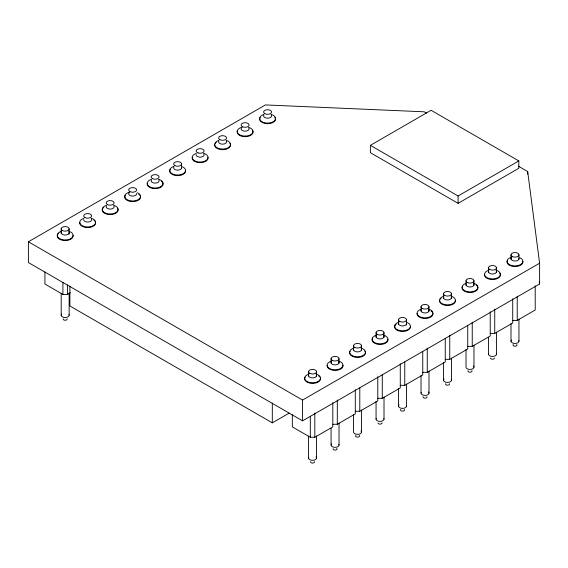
<?xml version="1.0" encoding="UTF-8"?>
<svg xmlns="http://www.w3.org/2000/svg" width="568" height="568" viewBox="0 0 568 568"><rect width="100%" height="100%" fill="white"/><g stroke="black" fill="none" stroke-linecap="round" stroke-linejoin="round"><path stroke-width="0.85" d="M518.485 166.225L527.679 171.529L539.6 263.204L539.6 283.979L302.552 420.838L28.4 262.551L28.4 241.776L265.448 104.924L424.225 111.804L426.525 113.131M44.929 271.923L44.929 284.043L62.92 294.43L67.422 294.43L70.418 292.697M370.379 145.344L431.105 110.284L518.818 160.922L518.818 168.27L458.092 203.33L370.379 152.693L370.379 145.344L458.092 195.981L518.818 160.922M28.4 241.776L302.552 400.057L539.6 263.204M69.892 286.08L69.892 305.989L272.306 422.848L289.197 413.099M292.321 414.754L292.321 426.873L310.313 437.261L314.814 437.261L332.805 426.873L332.805 402.634M332.805 424.275L337.3 424.275L355.291 413.887L355.291 389.648M355.291 411.289L359.792 411.289L377.784 400.901L377.784 376.669M377.784 398.31L382.278 398.31L400.277 387.923L400.277 363.683M400.277 385.324L404.771 385.324L422.762 374.937L422.762 351.564M422.762 372.338L427.264 372.338L445.255 361.951L445.255 338.578M445.255 359.352L449.75 359.352L467.741 348.965L467.741 325.592M467.741 346.366L472.242 346.366L490.234 335.979L490.234 311.74M490.234 333.388L494.735 333.388L512.726 322.993L512.726 298.761M512.726 320.402L517.221 320.402L535.212 310.014L535.212 285.775M539.259 281.359L539.6 283.979M527.679 171.529L527.679 174.127M518.946 254.84L518.946 259.242M518.946 319.152L518.946 341.176M517.221 296.162L517.221 320.402M510.994 254.84L510.994 259.242M510.994 323.554L510.994 341.176M496.46 267.826L496.46 272.228M496.46 332.138L496.46 354.162M494.735 309.148L494.735 333.388M488.508 267.826L488.508 272.228M488.508 337.42L488.508 354.162M473.968 280.812L473.968 285.214M473.968 345.117L473.968 367.141M472.242 322.134L472.242 346.366M466.016 280.812L466.016 285.214M466.016 349.526L466.016 367.141A3.976 2.293 0 0 0 471.021 369.363A3.976 2.293 0 0 0 473.435 365.998M458.092 195.981L458.092 203.33M451.482 293.791L451.482 298.2M451.482 358.103L451.482 380.127M449.75 335.113L449.75 359.352M443.53 293.791L443.53 298.2M443.53 362.512L443.53 380.127M428.989 306.777L428.989 311.186M428.989 371.089L428.989 393.113M427.264 348.099L427.264 372.338M421.037 306.777L421.037 311.186M421.037 375.491L421.037 393.113M406.496 319.763L406.496 325.045M406.496 384.075L406.496 406.099M404.771 361.951L404.771 385.324M398.544 319.763L398.544 324.165M398.544 388.476L398.544 406.099M384.011 332.749L384.011 337.151M384.011 397.06L384.011 419.085M382.278 374.937L382.278 398.31M376.059 332.749L376.059 337.151M376.059 401.462L376.059 419.085M361.518 345.734L361.518 350.136M361.518 410.046L361.518 432.07M359.792 387.916L359.792 411.289M353.566 345.734L353.566 350.136M353.566 414.448L353.566 432.07A3.976 2.293 0 0 0 358.571 434.286A3.976 2.293 0 0 0 360.985 430.92M339.025 358.713L339.025 363.122M339.025 423.025L339.025 445.049M337.3 400.035L337.3 424.275M331.08 358.713L331.08 363.122M331.08 428.315L331.08 445.049M316.539 371.699L316.539 376.108M316.539 436.011L316.539 458.035M314.814 413.021L314.814 437.261M310.313 416.486L310.313 437.261M308.587 371.699L308.587 376.108M308.587 436.011L308.587 458.035M302.552 400.057L302.552 420.838M272.306 402.939L272.306 422.848M181.597 163.946L181.597 168.355M69.147 228.869L69.147 234.158M69.147 293.18L69.147 315.204M67.422 284.909L67.422 294.43M62.92 282.31L62.92 294.43M61.195 228.869L61.195 233.278M61.195 293.18L61.195 315.204M519.727 257.638A7.952 4.594 0 0 1 520.593 264.567A7.952 4.594 0 0 1 508.587 264.056A7.952 4.594 0 0 1 511.207 257.276M518.911 258.39A3.976 2.293 0 0 1 514.509 261.003A3.976 2.293 0 0 1 511.278 257.872M522.844 261.308A7.952 4.594 0 0 1 514.04 266.527A7.952 4.594 0 0 1 507.586 260.272M496.056 270.205A7.952 4.594 0 0 1 498.718 277.156A7.952 4.594 0 0 1 486.385 277.248A7.952 4.594 0 0 1 488.714 270.261M496.134 270.801A3.976 2.293 0 0 1 492.534 274.003A3.976 2.293 0 0 1 488.792 270.858M499.79 273.137A7.952 4.594 0 0 1 493.627 279.499A7.952 4.594 0 0 1 484.589 274.415M473.57 283.191A7.952 4.594 0 0 1 476.225 290.141A7.952 4.594 0 0 1 463.9 290.234A7.952 4.594 0 0 1 466.229 283.247M473.648 283.787A3.976 2.293 0 0 1 470.567 286.961A3.976 2.293 0 0 1 466.044 284.426M476.232 285.093A7.952 4.594 0 0 1 471.135 292.477A7.952 4.594 0 0 1 462.608 286.236M451.077 296.169A7.952 4.594 0 0 1 453.733 303.12A7.952 4.594 0 0 1 441.407 303.22A7.952 4.594 0 0 1 443.736 296.226M451.155 296.766A3.976 2.293 0 0 1 447.556 299.968A3.976 2.293 0 0 1 443.807 296.83M455.373 300.259A7.952 4.594 0 0 1 447.612 305.513A7.952 4.594 0 0 1 439.604 300.387M440.115 299.222A7.952 4.594 0 0 1 441.13 298.179M428.584 309.155A7.952 4.594 0 0 1 431.247 316.106A7.952 4.594 0 0 1 418.914 316.206A7.952 4.594 0 0 1 421.25 309.212M428.662 309.752A3.976 2.293 0 0 1 425.588 312.933A3.976 2.293 0 0 1 421.065 310.391M432.88 313.245A7.952 4.594 0 0 1 425.12 318.499A7.952 4.594 0 0 1 417.118 313.373M431.254 311.065A7.952 4.594 0 0 1 432.319 312.095M407.277 322.56A7.952 4.594 0 0 1 408.136 329.49A7.952 4.594 0 0 1 396.137 328.978A7.952 4.594 0 0 1 398.757 322.198M406.454 323.313A3.976 2.293 0 0 1 402.059 325.925A3.976 2.293 0 0 1 398.828 322.794M410.394 326.231A7.952 4.594 0 0 1 400.568 331.343A7.952 4.594 0 0 1 396.152 324.143M383.606 335.127A7.952 4.594 0 0 1 386.268 342.078A7.952 4.594 0 0 1 373.936 342.17A7.952 4.594 0 0 1 376.264 335.184M383.684 335.724A3.976 2.293 0 0 1 380.084 338.926A3.976 2.293 0 0 1 376.343 335.78M387.901 339.217A7.952 4.594 0 0 1 379.105 344.435A7.952 4.594 0 0 1 372.644 338.18M361.113 348.113A7.952 4.594 0 0 1 363.776 355.064A7.952 4.594 0 0 1 351.443 355.156A7.952 4.594 0 0 1 353.779 348.17M361.191 348.709A3.976 2.293 0 0 1 358.117 351.883A3.976 2.293 0 0 1 353.594 349.348M364.848 351.045A7.952 4.594 0 0 1 357.648 357.45A7.952 4.594 0 0 1 350.158 351.159M338.627 361.092A7.952 4.594 0 0 1 341.283 368.05A7.952 4.594 0 0 1 328.957 368.142A7.952 4.594 0 0 1 331.286 361.156M338.705 361.688A3.976 2.293 0 0 1 335.106 364.897A3.976 2.293 0 0 1 331.357 361.752M342.923 365.181A7.952 4.594 0 0 1 335.163 370.435A7.952 4.594 0 0 1 327.154 365.309M316.135 374.078A7.952 4.594 0 0 1 318.797 381.029A7.952 4.594 0 0 1 306.464 381.128A7.952 4.594 0 0 1 308.8 374.135M316.213 374.674A3.976 2.293 0 0 1 313.131 377.855A3.976 2.293 0 0 1 308.616 375.313M320.43 378.167A7.952 4.594 0 0 1 311.633 383.386A7.952 4.594 0 0 1 305.172 377.131M318.804 375.988A7.952 4.594 0 0 1 319.869 377.017M68.742 231.247A7.952 4.594 0 0 1 71.405 238.198A7.952 4.594 0 0 1 59.072 238.297A7.952 4.594 0 0 1 61.408 231.304M69.104 232.426A3.976 2.293 0 0 1 64.709 235.031A3.976 2.293 0 0 1 61.479 231.907M73.038 235.337A7.952 4.594 0 0 1 65.277 240.591A7.952 4.594 0 0 1 57.276 235.464M57.787 234.3A7.952 4.594 0 0 1 58.795 233.256M91.235 218.268A7.952 4.594 0 0 1 93.897 225.219A7.952 4.594 0 0 1 81.565 225.311A7.952 4.594 0 0 1 83.894 218.325M91.313 218.865A3.976 2.293 0 0 1 88.232 222.038A3.976 2.293 0 0 1 83.716 219.504M95.531 222.351A7.952 4.594 0 0 1 87.77 227.605A7.952 4.594 0 0 1 79.761 222.478M93.905 220.171A7.952 4.594 0 0 1 94.962 221.201M113.728 205.282A7.952 4.594 0 0 1 116.383 212.233A7.952 4.594 0 0 1 104.058 212.326A7.952 4.594 0 0 1 106.386 205.339M113.806 205.879A3.976 2.293 0 0 1 110.206 209.081A3.976 2.293 0 0 1 106.457 205.935M117.455 208.215A7.952 4.594 0 0 1 109.219 214.59A7.952 4.594 0 0 1 103.781 207.284M137.399 192.715A7.952 4.594 0 0 1 138.095 199.737A7.952 4.594 0 0 1 125.997 198.914A7.952 4.594 0 0 1 129.497 192.183M136.576 193.468A3.976 2.293 0 0 1 131.662 196.024A3.976 2.293 0 0 1 129.454 192.424M138.883 194.199A7.952 4.594 0 0 1 133.785 201.59A7.952 4.594 0 0 1 125.258 195.349M158.706 179.31A7.952 4.594 0 0 1 161.362 186.261A7.952 4.594 0 0 1 149.036 186.361A7.952 4.594 0 0 1 151.365 179.367M158.784 179.907A3.976 2.293 0 0 1 155.185 183.109A3.976 2.293 0 0 1 151.436 179.964M161.376 181.22A7.952 4.594 0 0 1 157.293 188.477A7.952 4.594 0 0 1 147.233 183.521M182.378 166.751A7.952 4.594 0 0 1 183.237 173.68A7.952 4.594 0 0 1 171.238 173.162A7.952 4.594 0 0 1 173.858 166.381M181.554 167.503A3.976 2.293 0 0 1 177.159 170.109A3.976 2.293 0 0 1 173.929 166.978M185.487 170.414A7.952 4.594 0 0 1 176.691 175.633A7.952 4.594 0 0 1 170.237 169.378M203.685 153.339A7.952 4.594 0 0 1 206.347 160.297A7.952 4.594 0 0 1 194.015 160.389A7.952 4.594 0 0 1 196.343 153.403M203.763 153.942A3.976 2.293 0 0 1 200.681 157.116A3.976 2.293 0 0 1 196.166 154.574M207.98 157.428A7.952 4.594 0 0 1 200.22 162.682A7.952 4.594 0 0 1 192.218 157.556M226.178 140.36A7.952 4.594 0 0 1 228.833 147.311A7.952 4.594 0 0 1 216.507 147.403A7.952 4.594 0 0 1 218.836 140.417M226.256 140.956A3.976 2.293 0 0 1 222.656 144.158A3.976 2.293 0 0 1 218.907 141.013M229.905 143.292A7.952 4.594 0 0 1 223.749 149.654A7.952 4.594 0 0 1 214.704 144.57M215.215 143.406A7.952 4.594 0 0 1 216.231 142.362M248.663 127.374A7.952 4.594 0 0 1 251.177 134.424A7.952 4.594 0 0 1 238.709 134.211A7.952 4.594 0 0 1 241.947 127.26M248.741 127.97A3.976 2.293 0 0 1 244.623 131.158A3.976 2.293 0 0 1 241.904 127.502M252.398 130.306A7.952 4.594 0 0 1 245.198 136.71A7.952 4.594 0 0 1 237.708 130.427M271.156 114.388A7.952 4.594 0 0 1 273.819 121.339A7.952 4.594 0 0 1 261.486 121.438A7.952 4.594 0 0 1 263.815 114.445M271.234 114.984A3.976 2.293 0 0 1 267.635 118.187A3.976 2.293 0 0 1 263.886 115.041M274.884 117.328A7.952 4.594 0 0 1 267.691 123.732A7.952 4.594 0 0 1 260.194 117.441M67.088 318.804A1.988 1.15 0 0 1 65.171 320.253A1.988 1.15 0 0 1 63.254 318.804M69.012 314.615A3.976 2.293 0 0 1 64.653 317.484A3.976 2.293 0 0 1 61.727 314.061M471.916 370.741A1.988 1.15 0 0 1 469.992 372.189A1.988 1.15 0 0 1 468.075 370.741M404.246 409.421A1.988 1.15 0 0 1 402.52 411.14A1.988 1.15 0 0 1 400.802 409.421M406.361 405.502A3.976 2.293 0 0 1 402.002 408.371A3.976 2.293 0 0 1 399.077 404.949M381.952 422.684A1.988 1.15 0 0 1 380.29 424.118A1.988 1.15 0 0 1 378.047 422.975M383.876 418.488A3.976 2.293 0 0 1 380.035 421.378A3.976 2.293 0 0 1 376.193 418.488M516.695 344.499A1.988 1.15 0 0 1 514.97 346.217A1.988 1.15 0 0 1 513.252 344.499M518.811 340.58A3.976 2.293 0 0 1 514.452 343.448A3.976 2.293 0 0 1 511.534 340.026M359.267 435.386A1.988 1.15 0 0 1 357.542 437.111A1.988 1.15 0 0 1 355.824 435.386M336.774 448.372A1.988 1.15 0 0 1 335.312 450.083A1.988 1.15 0 0 1 333.132 448.649M338.89 444.46A3.976 2.293 0 0 1 334.531 447.328A3.976 2.293 0 0 1 331.613 443.906M449.423 383.727A1.988 1.15 0 0 1 447.506 385.175A1.988 1.15 0 0 1 445.582 383.727M451.34 379.538A3.976 2.293 0 0 1 446.988 382.406A3.976 2.293 0 0 1 444.062 378.984M314.48 461.635A1.988 1.15 0 0 1 312.563 463.076A1.988 1.15 0 0 1 310.639 461.635M316.007 456.892A3.976 2.293 0 0 1 313.082 460.314A3.976 2.293 0 0 1 308.722 457.439M494.472 358.053A1.988 1.15 0 0 1 492.484 359.203A1.988 1.15 0 0 1 490.496 358.053M496.325 353.566A3.976 2.293 0 0 1 492.484 356.455A3.976 2.293 0 0 1 488.643 353.566M426.93 396.712A1.988 1.15 0 0 1 425.013 398.154A1.988 1.15 0 0 1 423.096 396.712M428.457 391.963A3.976 2.293 0 0 1 425.531 395.392A3.976 2.293 0 0 1 421.172 392.516M219.788 139.6A3.976 2.293 0 0 0 226.44 138.571A3.976 2.293 0 0 0 221.57 135.759A3.976 2.293 0 0 0 219.788 139.6M152.323 178.558A3.976 2.293 0 0 0 158.969 177.528A3.976 2.293 0 0 0 154.106 174.717A3.976 2.293 0 0 0 152.323 178.558M129.831 191.544A3.976 2.293 0 0 0 136.483 190.514A3.976 2.293 0 0 0 131.613 187.703A3.976 2.293 0 0 0 129.831 191.544M264.773 113.636A3.976 2.293 0 0 0 271.426 112.606A3.976 2.293 0 0 0 266.555 109.794A3.976 2.293 0 0 0 264.773 113.636M107.338 204.523A3.976 2.293 0 0 0 113.99 203.493A3.976 2.293 0 0 0 109.12 200.681A3.976 2.293 0 0 0 107.338 204.523M84.852 217.508A3.976 2.293 0 0 0 91.505 216.479A3.976 2.293 0 0 0 86.634 213.667A3.976 2.293 0 0 0 84.852 217.508M198.125 152.948A3.976 2.293 0 0 0 204.089 150.96A3.976 2.293 0 0 0 198.125 148.979A3.976 2.293 0 0 0 198.125 152.948M62.359 230.494A3.976 2.293 0 0 0 69.012 229.465A3.976 2.293 0 0 0 64.141 226.653A3.976 2.293 0 0 0 62.359 230.494M242.28 126.614A3.976 2.293 0 0 0 248.933 125.592A3.976 2.293 0 0 0 244.062 122.78A3.976 2.293 0 0 0 242.28 126.614M174.809 165.572A3.976 2.293 0 0 0 181.462 164.542A3.976 2.293 0 0 0 176.591 161.731A3.976 2.293 0 0 0 174.809 165.572M467.18 282.431A3.976 2.293 0 0 0 473.833 281.401A3.976 2.293 0 0 0 468.962 278.59A3.976 2.293 0 0 0 467.18 282.431M399.709 321.389A3.976 2.293 0 0 0 406.361 320.359A3.976 2.293 0 0 0 401.491 317.547A3.976 2.293 0 0 0 399.709 321.389M377.223 334.367A3.976 2.293 0 0 0 383.876 333.338A3.976 2.293 0 0 0 379.005 330.533A3.976 2.293 0 0 0 377.223 334.367M512.166 256.466A3.976 2.293 0 0 0 518.811 255.437A3.976 2.293 0 0 0 513.948 252.625A3.976 2.293 0 0 0 512.166 256.466M354.73 347.353A3.976 2.293 0 0 0 361.383 346.324A3.976 2.293 0 0 0 356.512 343.512A3.976 2.293 0 0 0 354.73 347.353M332.244 360.339A3.976 2.293 0 0 0 338.89 359.31A3.976 2.293 0 0 0 334.027 356.498A3.976 2.293 0 0 0 332.244 360.339M444.694 295.417A3.976 2.293 0 0 0 451.34 294.387A3.976 2.293 0 0 0 446.476 291.576A3.976 2.293 0 0 0 444.694 295.417M309.752 373.325A3.976 2.293 0 0 0 316.404 372.296A3.976 2.293 0 0 0 311.534 369.484A3.976 2.293 0 0 0 309.752 373.325M489.673 269.445A3.976 2.293 0 0 0 496.325 268.416A3.976 2.293 0 0 0 491.455 265.604A3.976 2.293 0 0 0 489.673 269.445M422.201 308.403A3.976 2.293 0 0 0 428.854 307.373A3.976 2.293 0 0 0 423.984 304.562A3.976 2.293 0 0 0 422.201 308.403"/></g></svg>
